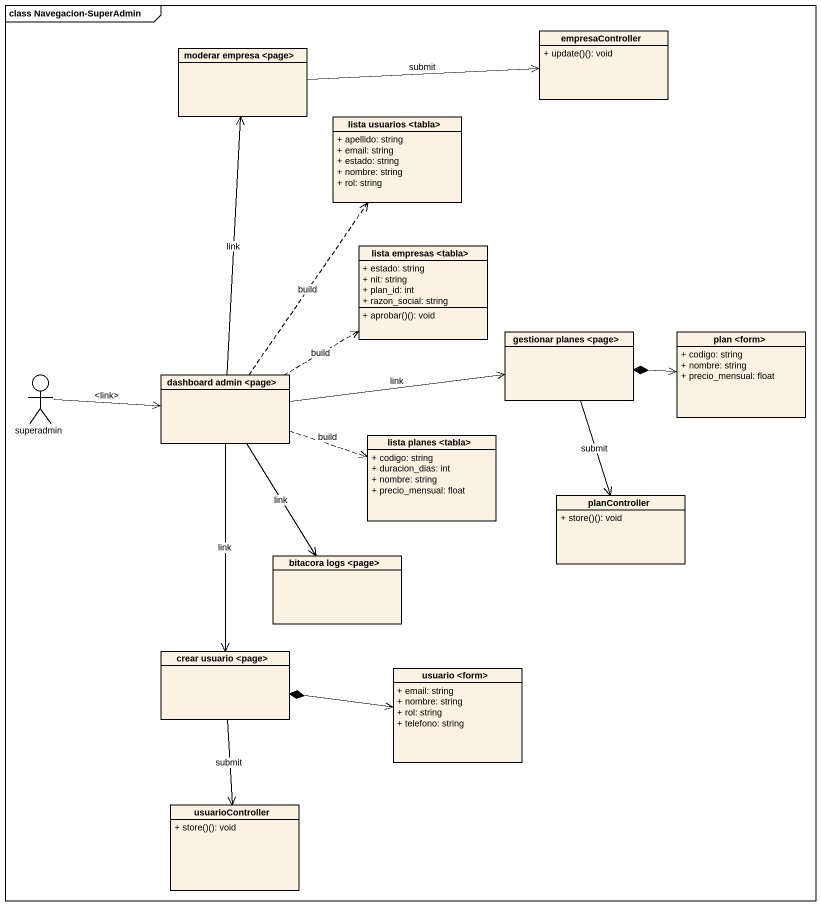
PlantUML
@startuml
mainframe class Navegacion-SuperAdmin
allowmixing
hide circle
hide empty members
skinparam classAttributeIconSize 0
class "moderar empresa <page>" as moderar_empresa_page
class empresaController {
  + update()(): void
}
class "lista usuarios <tabla>" as lista_usuarios_tabla {
  + apellido: string
  + email: string
  + estado: string
  + nombre: string
  + rol: string
}
class "lista empresas <tabla>" as lista_empresas_tabla {
  + estado: string
  + nit: string
  + plan_id: int
  + razon_social: string
  + aprobar()(): void
}
class "gestionar planes <page>" as gestionar_planes_page
class "plan <form>" as plan_form {
  + codigo: string
  + nombre: string
  + precio_mensual: float
}
actor superadmin
class "dashboard admin <page>" as dashboard_admin_page
class "lista planes <tabla>" as lista_planes_tabla {
  + codigo: string
  + duracion_dias: int
  + nombre: string
  + precio_mensual: float
}
class planController {
  + store()(): void
}
class "bitacora logs <page>" as bitacora_logs_page
class "crear usuario <page>" as crear_usuario_page
class "usuario <form>" as usuario_form {
  + email: string
  + nombre: string
  + rol: string
  + telefono: string
}
class usuarioController {
  + store()(): void
}
moderar_empresa_page -right-> empresaController : submit
gestionar_planes_page --> planController : submit
plan_form <-left-* gestionar_planes_page
superadmin -right-> dashboard_admin_page : <link>
dashboard_admin_page -up-> moderar_empresa_page : link
dashboard_admin_page .up.> lista_usuarios_tabla : build
dashboard_admin_page .right.> lista_empresas_tabla : build
dashboard_admin_page -right-> gestionar_planes_page : link
dashboard_admin_page .right.> lista_planes_tabla : build
dashboard_admin_page --> bitacora_logs_page : link
dashboard_admin_page --> crear_usuario_page : link
crear_usuario_page --> usuarioController : submit
usuario_form <-left-* crear_usuario_page
@enduml
